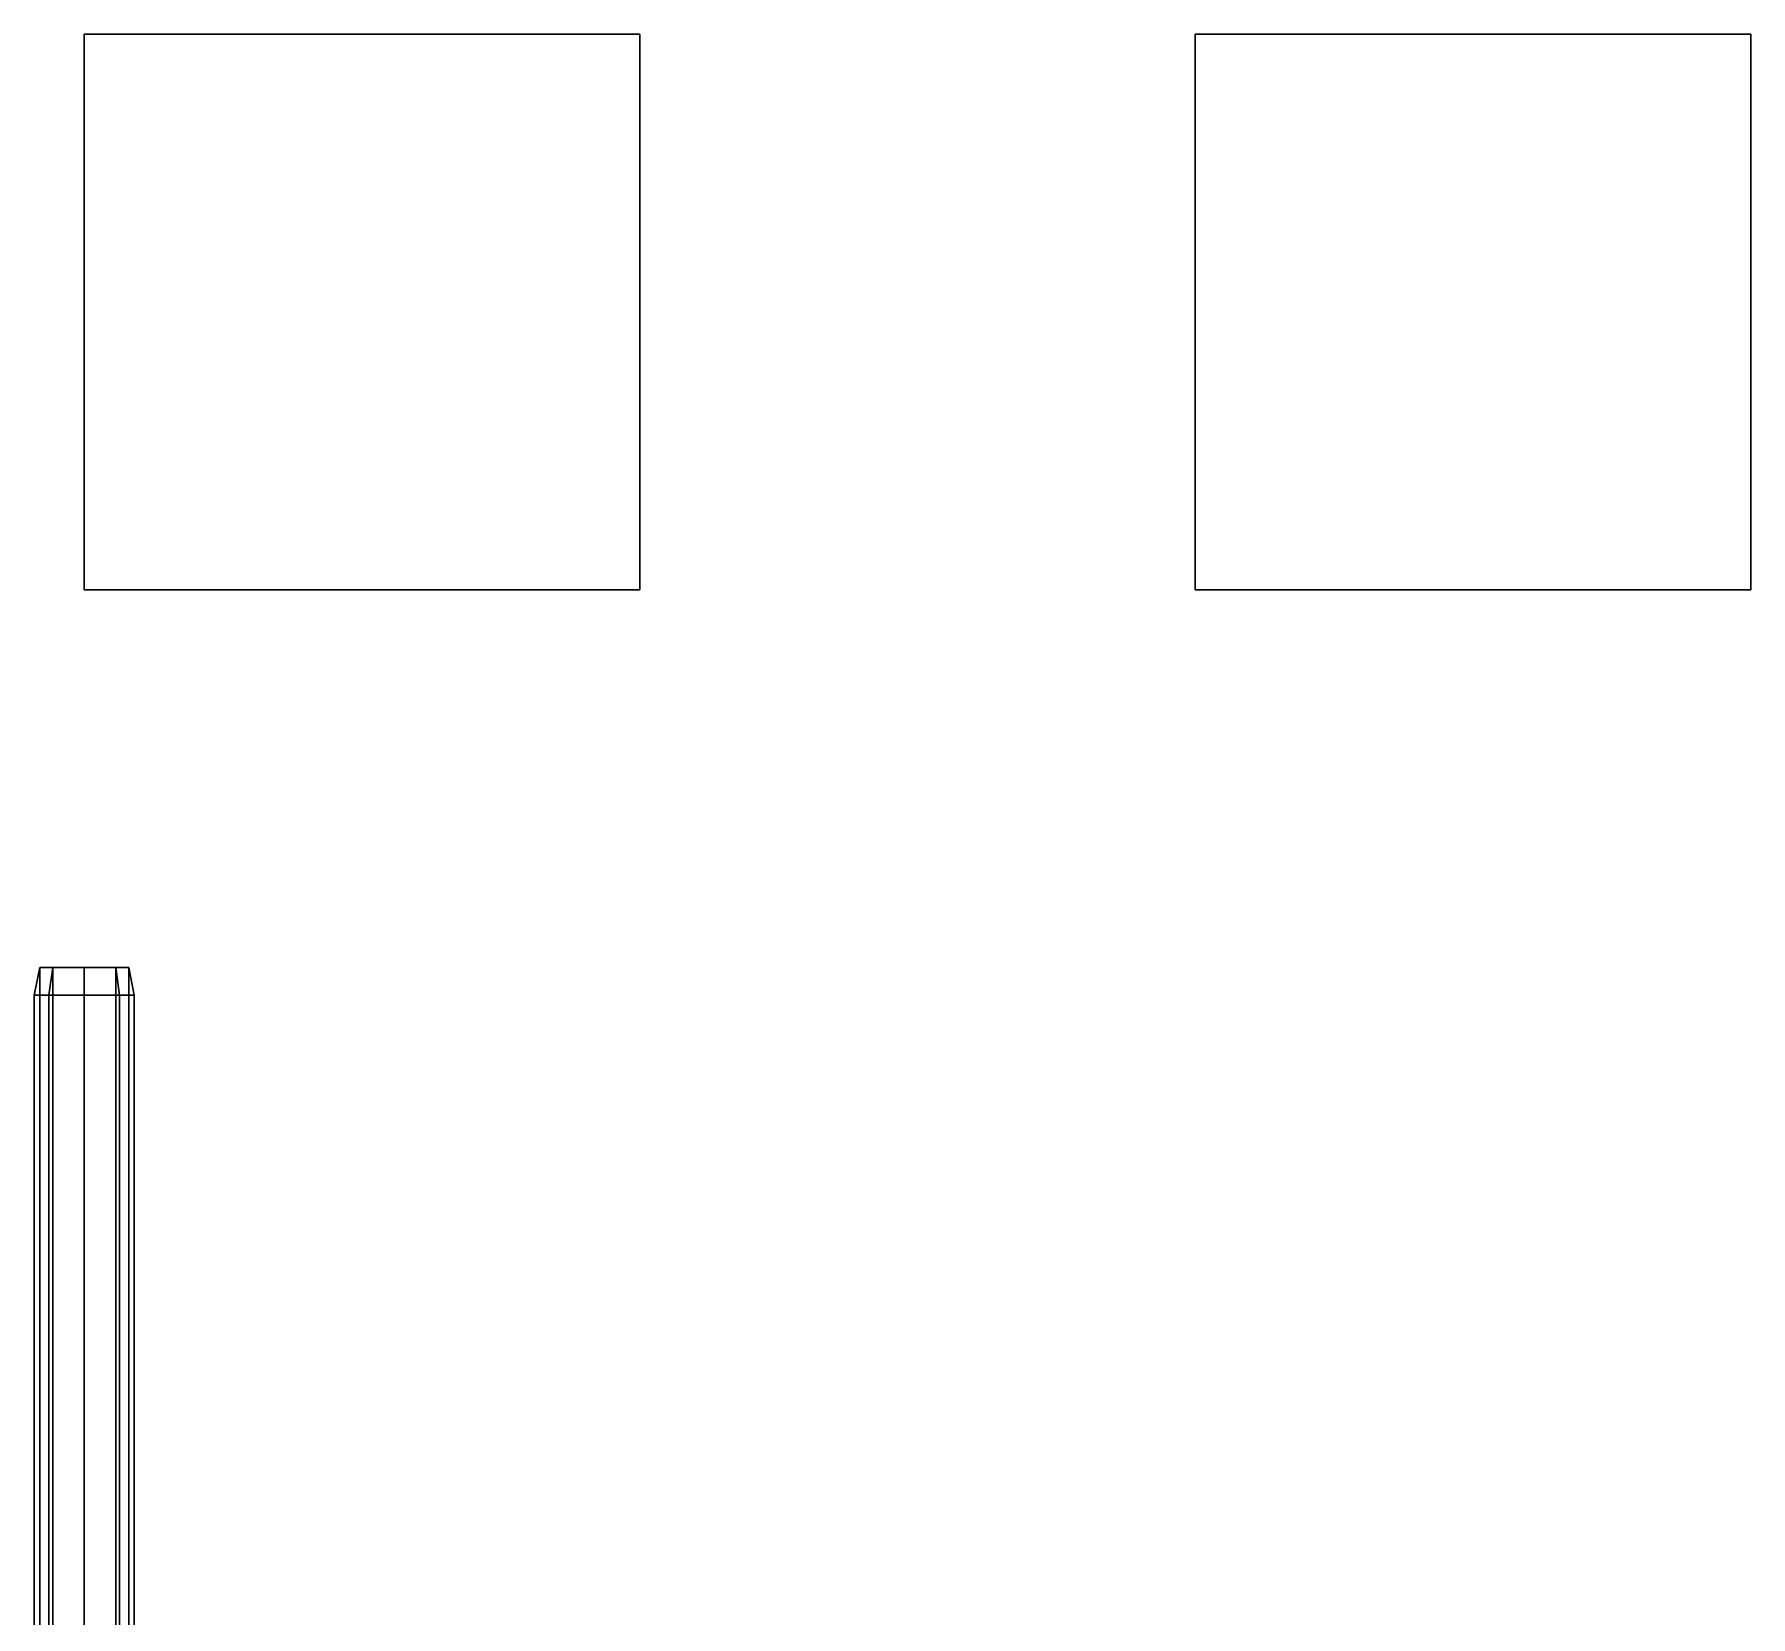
# Model space of a CAD drawing. Header units: millimetres. Extents: x -0.8 to 3, y -8.1 to 4.1.
# Drawn here: x -0.09 to 3, y 1.251 to 4.1 of the extents above; entities that cross this region are included whole.
import ezdxf

# ---------------------------------------------------------------- set-up
doc = ezdxf.new("R2010")
doc.units = ezdxf.units.MM
doc.layers.add('barrel', color=1, linetype='Continuous')

msp = doc.modelspace()

# ---------------------------------------------------------------- linework, layer by layer
for points in [[(1, 4.1, 1), (1, 4.1), (0, 4.1), (0, 4.1, 1)], [(1, 4.1), (1, 3.1), (0, 3.1), (0, 4.1)], [(0, 4.1), (0, 3.1), (0, 3.1, 1), (0, 4.1, 1)], [(0, 4.1, 1), (0, 3.1, 1), (1, 3.1, 1), (1, 4.1, 1)], [(1, 3.1, 1), (1, 3.1), (1, 4.1), (1, 4.1, 1)], [(3, 4.1), (3, 3.1), (2, 3.1), (2, 4.1)], [(2, 4.1), (2, 3.1), (3, 3.1), (3, 4.1)], [(0, 3.1, 1), (0, 3.1), (1, 3.1), (1, 3.1, 1)]]:
    msp.add_3dface(points)
at = {"layer": 'barrel'}
for points in [[(-0.0566, 2.42, 1.0166), (-0.08, 2.42, 0.96), (-0.09, 2.37, 0.96), (-0.0636, 2.37, 1.0236)], [(-0.08, 2.42, 0.96), (-0.0566, 2.42, 0.9034), (-0.0636, 2.37, 0.8964), (-0.09, 2.37, 0.96)], [(-0.08, 2.42, 0.96), (-0.0566, 2.42, 1.0166), (-0.0566, -0.27, 1.0166), (-0.08, -0.27, 0.96)], [(-0.0566, 2.42, 0.9034), (-0.08, 2.42, 0.96), (-0.08, -0.27, 0.96), (-0.0566, -0.27, 0.9034)], [(0, 2.42, 1.04), (-0.0566, 2.42, 1.0166), (-0.0636, 2.37, 1.0236), (0, 2.37, 1.05)], [(-0.0566, 2.42, 0.9034), (0, 2.42, 0.88), (0, 2.37, 0.87), (-0.0636, 2.37, 0.8964)], [(-0.0566, 2.42, 1.0166), (0, 2.42, 1.04), (0, -0.27, 1.04), (-0.0566, -0.27, 1.0166)], [(0, 2.42, 0.88), (-0.0566, 2.42, 0.9034), (-0.0566, -0.27, 0.9034), (0, -0.27, 0.88)], [(0, 2.42, 1.04), (0.0566, 2.42, 1.0166), (0.0566, -0.27, 1.0166), (0, -0.27, 1.04)], [(0.0566, 2.42, 0.9034), (0, 2.42, 0.88), (0, -0.27, 0.88), (0.0566, -0.27, 0.9034)], [(0.0566, 2.42, 1.0166), (0, 2.42, 1.04), (0, 2.37, 1.05), (0.0636, 2.37, 1.0236)], [(0, 2.42, 0.88), (0.0566, 2.42, 0.9034), (0.0636, 2.37, 0.8964), (0, 2.37, 0.87)], [(0.0566, 2.42, 1.0166), (0.08, 2.42, 0.96), (0.08, -0.27, 0.96), (0.0566, -0.27, 1.0166)], [(0.08, 2.42, 0.96), (0.0566, 2.42, 0.9034), (0.0566, -0.27, 0.9034), (0.08, -0.27, 0.96)], [(0.08, 2.42, 0.96), (0.0566, 2.42, 1.0166), (0.0636, 2.37, 1.0236), (0.09, 2.37, 0.96)], [(0.0566, 2.42, 0.9034), (0.08, 2.42, 0.96), (0.09, 2.37, 0.96), (0.0636, 2.37, 0.8964)], [(-0.0636, 2.37, 1.0236), (-0.09, 2.37, 0.96), (-0.09, -0.27, 0.96), (-0.0636, -0.27, 1.0236)], [(-0.09, 2.37, 0.96), (-0.0636, 2.37, 0.8964), (-0.0636, -0.27, 0.8964), (-0.09, -0.27, 0.96)], [(0, 2.37, 1.05), (-0.0636, 2.37, 1.0236), (-0.0636, -0.27, 1.0236), (0, -0.27, 1.05)], [(-0.0636, 2.37, 0.8964), (0, 2.37, 0.87), (0, -0.27, 0.87), (-0.0636, -0.27, 0.8964)], [(0.0636, 2.37, 1.0236), (0, 2.37, 1.05), (0, -0.27, 1.05), (0.0636, -0.27, 1.0236)], [(0, 2.37, 0.87), (0.0636, 2.37, 0.8964), (0.0636, -0.27, 0.8964), (0, -0.27, 0.87)], [(0.09, 2.37, 0.96), (0.0636, 2.37, 1.0236), (0.0636, -0.27, 1.0236), (0.09, -0.27, 0.96)], [(0.0636, 2.37, 0.8964), (0.09, 2.37, 0.96), (0.09, -0.27, 0.96), (0.0636, -0.27, 0.8964)]]:
    msp.add_3dface(points, dxfattribs=at)

doc.saveas('drawing.dxf')
